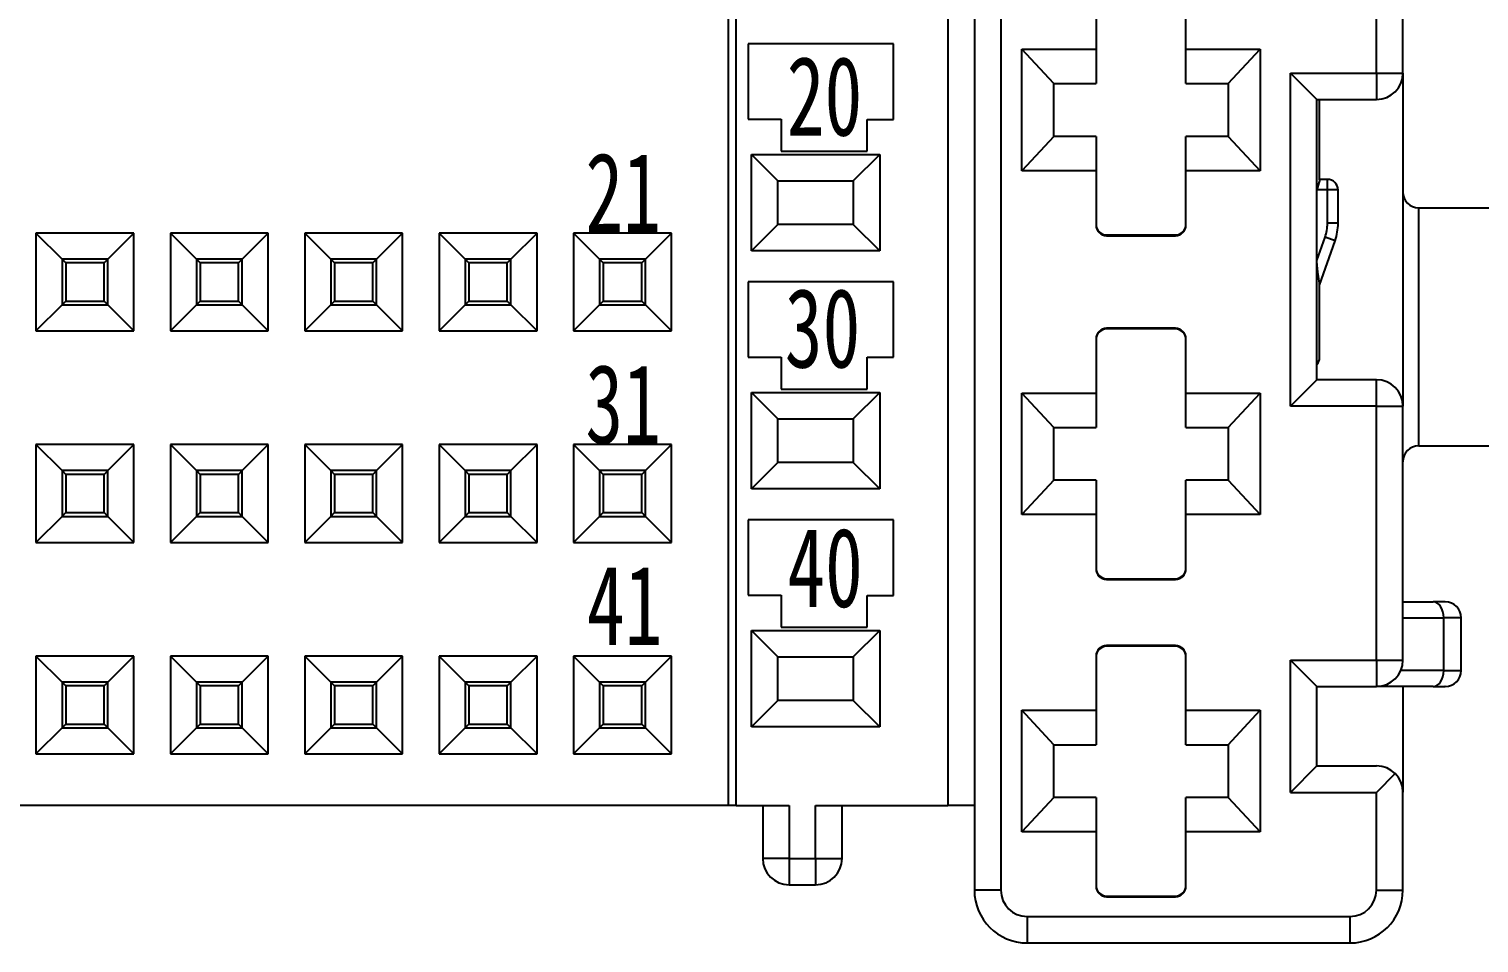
# Model space of a CAD drawing. Header units: inches. Extents: x 47316 to 59086, y 3141 to 11743.
# Drawn here: x 50694.24 to 50735.34, y 5804.08 to 5830 of the extents above; entities that cross this region are included whole.
import ezdxf

# ---------------------------------------------------------------- set-up
doc = ezdxf.new("R2010")
doc.units = ezdxf.units.IN
doc.header["$MEASUREMENT"] = 0
doc.layers.add('_BLACK_HOLE', color=7, linetype='Continuous')
doc.styles.get("Standard").update_dxf_attribs({"font": ''})
doc.styles.get('Standard').set_extended_font_data('SimSun')

msp = doc.modelspace()

# ---------------------------------------------------------------- linework, layer by layer
at = {"layer": '_BLACK_HOLE', "color": 0, "lineweight": -3}
for p, q in [((50714.287, 5807.979), (50714.287, 5843.829)), ((50720.287, 5842.329), (50720.287, 5807.979)), ((50721.037, 5842.329), (50721.037, 5805.579)), ((50714.062, 5841.369), (50714.062, 5807.979)), ((50721.788, 5841.579), (50721.788, 5805.579)), ((50730.8, 5825.642), (50730.749, 5825.439)), ((50730.821, 5825.701), (50730.8, 5825.642)), ((50730.824, 5825.721), (50730.821, 5825.701)), ((50730.773, 5823.103), (50730.749, 5823.413)), ((50730.824, 5822.793), (50730.773, 5823.103))]:
    msp.add_line(p, q, dxfattribs=at)
at = {"layer": '_BLACK_HOLE', "color": 0, "lineweight": -3, "ltscale": 0.05}
for p, q in [((50732.437, 5828.754), (50732.437, 5831.754)), ((50733.187, 5828.754), (50733.187, 5831.754)), ((50733.187, 5811.354), (50733.187, 5808.354))]:
    msp.add_line(p, q, dxfattribs=at)
at = {"layer": '_BLACK_HOLE', "color": 0, "lineweight": -3, "ltscale": 0.025624}
for p, q in [((50724.487, 5830.966), (50724.487, 5829.429)), ((50727.037, 5829.429), (50727.037, 5830.966)), ((50724.487, 5825.979), (50724.487, 5824.441)), ((50727.037, 5824.441), (50727.037, 5825.979)), ((50724.487, 5821.216), (50724.487, 5819.679)), ((50727.037, 5819.679), (50727.037, 5821.216)), ((50724.487, 5816.229), (50724.487, 5814.691)), ((50727.037, 5814.691), (50727.037, 5816.229)), ((50724.487, 5812.216), (50724.487, 5810.679)), ((50727.037, 5810.679), (50727.037, 5812.216)), ((50724.487, 5807.229), (50724.487, 5805.691)), ((50727.037, 5805.691), (50727.037, 5807.229))]:
    msp.add_line(p, q, dxfattribs=at)
at = {"layer": '_BLACK_HOLE', "color": 0, "lineweight": -3, "ltscale": 0.035612}
for p, q in [((50714.624, 5829.579), (50714.624, 5827.442)), ((50718.749, 5820.692), (50718.749, 5822.829))]:
    msp.add_line(p, q, dxfattribs=at)
at = {"layer": '_BLACK_HOLE', "color": 0, "lineweight": -3, "ltscale": 0.06875}
for p, q in [((50718.749, 5829.579), (50714.624, 5829.579)), ((50718.749, 5822.829), (50714.624, 5822.829)), ((50718.749, 5816.079), (50714.624, 5816.079))]:
    msp.add_line(p, q, dxfattribs=at)
at = {"layer": '_BLACK_HOLE', "color": 0, "lineweight": -3, "ltscale": 0.035625}
for p, q in [((50718.749, 5827.441), (50718.749, 5829.579)), ((50714.624, 5822.829), (50714.624, 5820.691)), ((50714.624, 5816.079), (50714.624, 5813.941))]:
    msp.add_line(p, q, dxfattribs=at)
at = {"layer": '_BLACK_HOLE', "color": 0, "lineweight": -3, "ltscale": 0.0575}
for p, q in [((50722.387, 5825.979), (50722.387, 5829.429)), ((50729.137, 5829.429), (50729.137, 5825.979)), ((50722.387, 5816.229), (50722.387, 5819.679)), ((50729.137, 5819.679), (50729.137, 5816.229)), ((50722.387, 5807.229), (50722.387, 5810.679)), ((50729.137, 5810.679), (50729.137, 5807.229))]:
    msp.add_line(p, q, dxfattribs=at)
at = {"layer": '_BLACK_HOLE', "color": 0, "lineweight": -3, "ltscale": 0.034999}
for p, q in [((50722.387, 5829.429), (50724.487, 5829.429)), ((50724.487, 5825.979), (50722.387, 5825.979)), ((50722.387, 5819.679), (50724.487, 5819.679)), ((50724.487, 5816.229), (50722.387, 5816.229)), ((50722.387, 5810.679), (50724.487, 5810.679)), ((50724.487, 5807.229), (50722.387, 5807.229))]:
    msp.add_line(p, q, dxfattribs=at)
at = {"layer": '_BLACK_HOLE', "color": 0, "lineweight": -3, "ltscale": 0.022115}
for p, q in [((50723.287, 5828.454), (50722.387, 5829.429)), ((50728.237, 5826.954), (50729.137, 5825.979)), ((50723.287, 5818.704), (50722.387, 5819.679)), ((50728.237, 5817.204), (50729.137, 5816.229)), ((50723.287, 5809.704), (50722.387, 5810.679)), ((50728.237, 5808.204), (50729.137, 5807.229))]:
    msp.add_line(p, q, dxfattribs=at)
at = {"layer": '_BLACK_HOLE', "color": 0, "lineweight": -3, "ltscale": 0.016251}
for p, q in [((50724.487, 5829.429), (50724.487, 5828.454)), ((50727.037, 5828.454), (50727.037, 5829.429)), ((50724.487, 5819.679), (50724.487, 5818.704)), ((50727.037, 5818.704), (50727.037, 5819.679)), ((50724.487, 5810.679), (50724.487, 5809.704)), ((50727.037, 5809.704), (50727.037, 5810.679))]:
    msp.add_line(p, q, dxfattribs=at)
at = {"layer": '_BLACK_HOLE', "color": 0, "lineweight": -3, "ltscale": 0.035001}
for p, q in [((50727.037, 5829.429), (50729.137, 5829.429)), ((50729.137, 5825.979), (50727.037, 5825.979)), ((50727.037, 5819.679), (50729.137, 5819.679)), ((50729.137, 5816.229), (50727.037, 5816.229)), ((50727.037, 5810.679), (50729.137, 5810.679)), ((50729.137, 5807.229), (50727.037, 5807.229))]:
    msp.add_line(p, q, dxfattribs=at)
at = {"layer": '_BLACK_HOLE', "color": 0, "lineweight": -3, "ltscale": 0.022116}
for p, q in [((50728.237, 5828.454), (50729.137, 5829.429)), ((50728.237, 5818.704), (50729.137, 5819.679)), ((50728.237, 5809.704), (50729.137, 5810.679))]:
    msp.add_line(p, q, dxfattribs=at)
at = {"layer": '_BLACK_HOLE', "color": 0, "lineweight": -3, "ltscale": 0.025}
for p, q in [((50723.287, 5826.954), (50723.287, 5828.454)), ((50728.237, 5828.454), (50728.237, 5826.954)), ((50723.287, 5817.204), (50723.287, 5818.704)), ((50728.237, 5818.704), (50728.237, 5817.204)), ((50734.346, 5811.804), (50734.346, 5813.304)), ((50734.837, 5811.804), (50734.837, 5813.304)), ((50723.287, 5808.204), (50723.287, 5809.704)), ((50728.237, 5809.704), (50728.237, 5808.204)), ((50714.287, 5807.979), (50715.787, 5807.979)), ((50715.037, 5807.979), (50715.037, 5806.479)), ((50715.787, 5807.979), (50715.787, 5806.479)), ((50716.537, 5806.479), (50716.537, 5807.979)), ((50717.287, 5806.479), (50717.287, 5807.979))]:
    msp.add_line(p, q, dxfattribs=at)
at = {"layer": '_BLACK_HOLE', "color": 0, "lineweight": -3, "ltscale": 0.02}
for p, q in [((50723.287, 5828.454), (50724.487, 5828.454)), ((50727.037, 5828.454), (50728.237, 5828.454)), ((50724.487, 5826.954), (50723.287, 5826.954)), ((50728.237, 5826.954), (50727.037, 5826.954)), ((50723.287, 5818.704), (50724.487, 5818.704)), ((50727.037, 5818.704), (50728.237, 5818.704)), ((50724.487, 5817.204), (50723.287, 5817.204)), ((50728.237, 5817.204), (50727.037, 5817.204)), ((50723.287, 5809.704), (50724.487, 5809.704)), ((50727.037, 5809.704), (50728.237, 5809.704)), ((50724.487, 5808.204), (50723.287, 5808.204)), ((50728.237, 5808.204), (50727.037, 5808.204))]:
    msp.add_line(p, q, dxfattribs=at)
at = {"layer": '_BLACK_HOLE', "color": 0, "lineweight": -3, "ltscale": 0.1575}
for p, q in [((50729.999, 5819.304), (50729.999, 5828.754)), ((50733.187, 5828.754), (50733.187, 5819.304))]:
    msp.add_line(p, q, dxfattribs=at)
at = {"layer": '_BLACK_HOLE', "color": 0, "lineweight": -3, "ltscale": 0.040625}
for p, q in [((50729.999, 5828.754), (50732.437, 5828.754)), ((50715.562, 5826.542), (50717.999, 5826.542)), ((50715.562, 5819.792), (50717.999, 5819.792)), ((50732.437, 5819.304), (50729.999, 5819.304)), ((50715.562, 5813.041), (50717.999, 5813.041)), ((50729.999, 5812.104), (50732.437, 5812.104))]:
    msp.add_line(p, q, dxfattribs=at)
at = {"layer": '_BLACK_HOLE', "color": 0, "lineweight": -3, "ltscale": 0.017678}
for p, q in [((50730.749, 5828.004), (50729.999, 5828.754)), ((50715.468, 5825.697), (50714.718, 5826.447)), ((50717.606, 5825.697), (50718.356, 5826.447)), ((50715.468, 5824.46), (50714.718, 5823.71)), ((50717.606, 5824.46), (50718.356, 5823.71)), ((50730.749, 5820.054), (50729.999, 5819.304)), ((50715.468, 5818.947), (50714.718, 5819.697)), ((50717.606, 5818.947), (50718.356, 5819.697)), ((50715.468, 5817.71), (50714.718, 5816.96)), ((50717.606, 5817.71), (50718.356, 5816.96)), ((50715.468, 5812.197), (50714.718, 5812.947)), ((50717.606, 5812.197), (50718.356, 5812.947)), ((50730.749, 5811.354), (50729.999, 5812.104)), ((50715.468, 5810.96), (50714.718, 5810.21)), ((50717.606, 5810.96), (50718.356, 5810.21)), ((50729.999, 5808.352), (50730.749, 5809.102))]:
    msp.add_line(p, q, dxfattribs=at)
at = {"layer": '_BLACK_HOLE', "color": 0, "lineweight": -3, "ltscale": 0.0125}
for p, q in [((50732.437, 5828.754), (50733.187, 5828.754)), ((50732.437, 5828.754), (50732.437, 5828.004)), ((50717.999, 5827.441), (50718.749, 5827.441)), ((50717.999, 5820.692), (50718.749, 5820.692)), ((50732.437, 5819.304), (50732.437, 5820.054)), ((50732.437, 5819.304), (50733.187, 5819.304)), ((50717.999, 5813.94), (50718.749, 5813.94)), ((50732.437, 5812.104), (50733.187, 5812.104)), ((50732.437, 5812.104), (50732.437, 5811.354)), ((50721.037, 5807.979), (50720.287, 5807.979)), ((50715.787, 5806.479), (50715.037, 5806.479)), ((50715.787, 5806.479), (50716.537, 5806.479)), ((50715.787, 5806.479), (50715.787, 5805.729)), ((50716.537, 5806.479), (50717.287, 5806.479)), ((50716.537, 5806.479), (50716.537, 5805.729)), ((50715.787, 5805.729), (50716.537, 5805.729))]:
    msp.add_line(p, q, dxfattribs=at)
at = {"layer": '_BLACK_HOLE', "color": 0, "lineweight": -3, "ltscale": 0.1325}
msp.add_line((50730.749, 5820.054), (50730.749, 5828.004), dxfattribs=at)
at = {"layer": '_BLACK_HOLE', "color": 0, "lineweight": -3, "ltscale": 0.028125}
for p, q in [((50730.749, 5828.004), (50732.437, 5828.004)), ((50732.437, 5820.054), (50730.749, 5820.054)), ((50730.749, 5811.354), (50732.437, 5811.354)), ((50730.749, 5809.104), (50732.437, 5809.104))]:
    msp.add_line(p, q, dxfattribs=at)
at = {"layer": '_BLACK_HOLE', "color": 0, "lineweight": -3, "ltscale": 0.038046}
msp.add_line((50730.824, 5825.721), (50730.824, 5828.004), dxfattribs=at)
at = {"layer": '_BLACK_HOLE', "color": 0, "lineweight": -3, "ltscale": 0.015625}
for p, q in [((50714.624, 5827.442), (50715.562, 5827.442)), ((50714.624, 5820.691), (50715.562, 5820.691)), ((50714.624, 5813.941), (50715.562, 5813.941))]:
    msp.add_line(p, q, dxfattribs=at)
at = {"layer": '_BLACK_HOLE', "color": 0, "lineweight": -3, "ltscale": 0.014999}
for p, q in [((50715.562, 5827.442), (50715.562, 5826.542)), ((50717.999, 5819.792), (50717.999, 5820.692))]:
    msp.add_line(p, q, dxfattribs=at)
at = {"layer": '_BLACK_HOLE', "color": 0, "lineweight": -3, "ltscale": 0.014987}
for p, q in [((50717.999, 5826.542), (50717.999, 5827.441)), ((50715.562, 5820.691), (50715.562, 5819.792))]:
    msp.add_line(p, q, dxfattribs=at)
at = {"layer": '_BLACK_HOLE', "color": 0, "lineweight": -3, "ltscale": 0.022114}
for p, q in [((50723.287, 5826.954), (50722.387, 5825.979)), ((50723.287, 5817.204), (50722.387, 5816.229)), ((50723.287, 5808.204), (50722.387, 5807.229))]:
    msp.add_line(p, q, dxfattribs=at)
at = {"layer": '_BLACK_HOLE', "color": 0, "lineweight": -3, "ltscale": 0.01625}
for p, q in [((50724.487, 5826.954), (50724.487, 5825.979)), ((50727.037, 5825.979), (50727.037, 5826.954)), ((50724.487, 5817.204), (50724.487, 5816.229)), ((50727.037, 5816.229), (50727.037, 5817.204)), ((50724.487, 5808.204), (50724.487, 5807.229)), ((50727.037, 5807.229), (50727.037, 5808.204))]:
    msp.add_line(p, q, dxfattribs=at)
at = {"layer": '_BLACK_HOLE', "color": 0, "lineweight": -3, "ltscale": 0.045625}
for p, q in [((50714.718, 5823.71), (50714.718, 5826.447)), ((50718.356, 5826.447), (50718.356, 5823.71)), ((50714.718, 5816.96), (50714.718, 5819.697)), ((50718.356, 5819.697), (50718.356, 5816.96)), ((50714.718, 5810.21), (50714.718, 5812.947)), ((50718.356, 5812.947), (50718.356, 5810.21))]:
    msp.add_line(p, q, dxfattribs=at)
at = {"layer": '_BLACK_HOLE', "color": 0, "lineweight": -3, "ltscale": 0.060626}
for p, q in [((50714.718, 5826.447), (50718.356, 5826.447)), ((50718.356, 5823.71), (50714.718, 5823.71)), ((50714.718, 5819.697), (50718.356, 5819.697)), ((50718.356, 5816.96), (50714.718, 5816.96)), ((50714.718, 5812.947), (50718.356, 5812.947)), ((50718.356, 5810.21), (50714.718, 5810.21))]:
    msp.add_line(p, q, dxfattribs=at)
at = {"layer": '_BLACK_HOLE', "color": 0, "lineweight": -3, "ltscale": 0.020625}
for p, q in [((50715.468, 5824.46), (50715.468, 5825.697)), ((50717.606, 5825.697), (50717.606, 5824.46)), ((50715.468, 5817.71), (50715.468, 5818.947)), ((50717.606, 5818.947), (50717.606, 5817.71)), ((50715.468, 5810.96), (50715.468, 5812.197)), ((50717.606, 5812.197), (50717.606, 5810.96))]:
    msp.add_line(p, q, dxfattribs=at)
at = {"layer": '_BLACK_HOLE', "color": 0, "lineweight": -3, "ltscale": 0.035626}
for p, q in [((50715.468, 5825.697), (50717.606, 5825.697)), ((50717.606, 5824.46), (50715.468, 5824.46)), ((50715.468, 5818.947), (50717.606, 5818.947)), ((50717.606, 5817.71), (50715.468, 5817.71)), ((50715.468, 5812.197), (50717.606, 5812.197)), ((50717.606, 5810.96), (50715.468, 5810.96))]:
    msp.add_line(p, q, dxfattribs=at)
at = {"layer": '_BLACK_HOLE', "color": 0, "lineweight": -3, "ltscale": 0.003749}
msp.add_line((50731.049, 5825.739), (50730.824, 5825.739), dxfattribs=at)
at = {"layer": '_BLACK_HOLE', "color": 0, "lineweight": -3, "ltscale": 0.005}
for p, q in [((50731.049, 5825.439), (50731.049, 5825.739)), ((50731.049, 5825.439), (50730.749, 5825.439)), ((50731.349, 5825.439), (50731.049, 5825.439)), ((50731.349, 5824.494), (50731.049, 5824.494))]:
    msp.add_line(p, q, dxfattribs=at)
at = {"layer": '_BLACK_HOLE', "color": 0, "lineweight": -3, "ltscale": 0.015749}
for p, q in [((50731.049, 5824.494), (50731.049, 5825.439)), ((50731.349, 5824.494), (50731.349, 5825.439))]:
    msp.add_line(p, q, dxfattribs=at)
at = {"layer": '_BLACK_HOLE', "color": 0, "lineweight": -3, "ltscale": 0.1125}
msp.add_line((50733.637, 5818.179), (50733.637, 5824.929), dxfattribs=at)
at = {"layer": '_BLACK_HOLE', "color": 0, "lineweight": -3, "ltscale": 0.1}
for p, q in [((50733.637, 5824.929), (50739.637, 5824.929)), ((50733.637, 5818.179), (50739.637, 5818.179))]:
    msp.add_line(p, q, dxfattribs=at)
at = {"layer": '_BLACK_HOLE', "color": 0, "lineweight": -3, "ltscale": 0.046249}
for p, q in [((50697.209, 5824.216), (50694.434, 5824.216)), ((50708.639, 5824.216), (50705.864, 5824.216)), ((50694.434, 5821.441), (50697.209, 5821.441)), ((50705.864, 5821.441), (50708.639, 5821.441)), ((50697.209, 5818.216), (50694.434, 5818.216)), ((50708.639, 5818.216), (50705.864, 5818.216)), ((50694.434, 5815.441), (50697.209, 5815.441)), ((50705.864, 5815.441), (50708.639, 5815.441)), ((50697.209, 5812.216), (50694.434, 5812.216)), ((50708.639, 5812.216), (50705.864, 5812.216)), ((50694.434, 5809.441), (50697.209, 5809.441)), ((50705.864, 5809.441), (50708.639, 5809.441))]:
    msp.add_line(p, q, dxfattribs=at)
at = {"layer": '_BLACK_HOLE', "color": 0, "lineweight": -3, "ltscale": 0.04625}
for p, q in [((50694.434, 5824.216), (50694.434, 5821.441)), ((50697.209, 5821.441), (50697.209, 5824.216)), ((50698.244, 5824.216), (50698.244, 5821.441)), ((50701.019, 5821.441), (50701.019, 5824.216)), ((50702.054, 5824.216), (50702.054, 5821.441)), ((50704.829, 5821.441), (50704.829, 5824.216)), ((50705.864, 5824.216), (50705.864, 5821.441)), ((50708.639, 5821.441), (50708.639, 5824.216)), ((50709.674, 5824.216), (50709.674, 5821.441)), ((50712.449, 5821.441), (50712.449, 5824.216)), ((50694.434, 5818.216), (50694.434, 5815.441)), ((50697.209, 5815.441), (50697.209, 5818.216)), ((50698.244, 5818.216), (50698.244, 5815.441)), ((50701.019, 5815.441), (50701.019, 5818.216)), ((50702.054, 5818.216), (50702.054, 5815.441)), ((50704.829, 5815.441), (50704.829, 5818.216)), ((50705.864, 5818.216), (50705.864, 5815.441)), ((50708.639, 5815.441), (50708.639, 5818.216)), ((50709.674, 5818.216), (50709.674, 5815.441)), ((50712.449, 5815.441), (50712.449, 5818.216)), ((50694.434, 5812.216), (50694.434, 5809.441)), ((50697.209, 5809.441), (50697.209, 5812.216)), ((50698.244, 5812.216), (50698.244, 5809.441)), ((50701.019, 5809.441), (50701.019, 5812.216)), ((50702.054, 5812.216), (50702.054, 5809.441)), ((50704.829, 5809.441), (50704.829, 5812.216)), ((50705.864, 5812.216), (50705.864, 5809.441)), ((50708.639, 5809.441), (50708.639, 5812.216)), ((50709.674, 5812.216), (50709.674, 5809.441)), ((50712.449, 5809.441), (50712.449, 5812.216)), ((50733.187, 5805.579), (50733.187, 5808.354))]:
    msp.add_line(p, q, dxfattribs=at)
at = {"layer": '_BLACK_HOLE', "color": 0, "lineweight": -3, "ltscale": 0.017424}
for p, q in [((50694.434, 5824.216), (50695.174, 5823.477)), ((50697.209, 5824.216), (50696.47, 5823.477)), ((50698.244, 5824.216), (50698.984, 5823.477)), ((50704.829, 5824.216), (50704.09, 5823.477)), ((50705.864, 5824.216), (50706.604, 5823.477)), ((50708.639, 5824.216), (50707.9, 5823.477)), ((50709.674, 5824.216), (50710.414, 5823.477)), ((50694.434, 5821.441), (50695.174, 5822.18)), ((50697.209, 5821.441), (50696.47, 5822.18)), ((50698.244, 5821.441), (50698.984, 5822.18)), ((50704.829, 5821.441), (50704.09, 5822.18)), ((50705.864, 5821.441), (50706.604, 5822.18)), ((50708.639, 5821.441), (50707.9, 5822.18)), ((50709.674, 5821.441), (50710.414, 5822.18)), ((50694.434, 5818.216), (50695.174, 5817.477)), ((50697.209, 5818.216), (50696.47, 5817.477)), ((50698.244, 5818.216), (50698.984, 5817.477)), ((50704.829, 5818.216), (50704.09, 5817.477)), ((50705.864, 5818.216), (50706.604, 5817.477)), ((50708.639, 5818.216), (50707.9, 5817.477)), ((50709.674, 5818.216), (50710.414, 5817.477)), ((50694.434, 5815.441), (50695.174, 5816.18)), ((50697.209, 5815.441), (50696.47, 5816.18)), ((50698.244, 5815.441), (50698.984, 5816.18)), ((50704.829, 5815.441), (50704.09, 5816.18)), ((50705.864, 5815.441), (50706.604, 5816.18)), ((50708.639, 5815.441), (50707.9, 5816.18)), ((50709.674, 5815.441), (50710.414, 5816.18)), ((50694.434, 5812.216), (50695.174, 5811.477)), ((50697.209, 5812.216), (50696.47, 5811.477)), ((50698.244, 5812.216), (50698.984, 5811.477)), ((50704.829, 5812.216), (50704.09, 5811.477)), ((50705.864, 5812.216), (50706.604, 5811.477)), ((50708.639, 5812.216), (50707.9, 5811.477)), ((50709.674, 5812.216), (50710.414, 5811.477)), ((50694.434, 5809.441), (50695.174, 5810.18)), ((50697.209, 5809.441), (50696.47, 5810.18)), ((50698.244, 5809.441), (50698.984, 5810.18)), ((50704.829, 5809.441), (50704.09, 5810.18)), ((50705.864, 5809.441), (50706.604, 5810.18)), ((50708.639, 5809.441), (50707.9, 5810.18)), ((50709.674, 5809.441), (50710.414, 5810.18))]:
    msp.add_line(p, q, dxfattribs=at)
at = {"layer": '_BLACK_HOLE', "color": 0, "lineweight": -3, "ltscale": 0.046251}
for p, q in [((50701.019, 5824.216), (50698.244, 5824.216)), ((50704.829, 5824.216), (50702.054, 5824.216)), ((50712.449, 5824.216), (50709.674, 5824.216)), ((50698.244, 5821.441), (50701.019, 5821.441)), ((50702.054, 5821.441), (50704.829, 5821.441)), ((50709.674, 5821.441), (50712.449, 5821.441)), ((50701.019, 5818.216), (50698.244, 5818.216)), ((50704.829, 5818.216), (50702.054, 5818.216)), ((50712.449, 5818.216), (50709.674, 5818.216)), ((50698.244, 5815.441), (50701.019, 5815.441)), ((50702.054, 5815.441), (50704.829, 5815.441)), ((50709.674, 5815.441), (50712.449, 5815.441)), ((50701.019, 5812.216), (50698.244, 5812.216)), ((50704.829, 5812.216), (50702.054, 5812.216)), ((50712.449, 5812.216), (50709.674, 5812.216)), ((50698.244, 5809.441), (50701.019, 5809.441)), ((50702.054, 5809.441), (50704.829, 5809.441)), ((50709.674, 5809.441), (50712.449, 5809.441))]:
    msp.add_line(p, q, dxfattribs=at)
at = {"layer": '_BLACK_HOLE', "color": 0, "lineweight": -3, "ltscale": 0.017425}
for p, q in [((50701.019, 5824.216), (50700.28, 5823.477)), ((50702.054, 5824.216), (50702.794, 5823.477)), ((50712.449, 5824.216), (50711.71, 5823.477)), ((50701.019, 5821.441), (50700.28, 5822.18)), ((50702.054, 5821.441), (50702.794, 5822.18)), ((50712.449, 5821.441), (50711.71, 5822.18)), ((50701.019, 5818.216), (50700.28, 5817.477)), ((50702.054, 5818.216), (50702.794, 5817.477)), ((50712.449, 5818.216), (50711.71, 5817.477)), ((50701.019, 5815.441), (50700.28, 5816.18)), ((50702.054, 5815.441), (50702.794, 5816.18)), ((50712.449, 5815.441), (50711.71, 5816.18)), ((50701.019, 5812.216), (50700.28, 5811.477)), ((50702.054, 5812.216), (50702.794, 5811.477)), ((50712.449, 5812.216), (50711.71, 5811.477)), ((50701.019, 5809.441), (50700.28, 5810.18)), ((50702.054, 5809.441), (50702.794, 5810.18)), ((50712.449, 5809.441), (50711.71, 5810.18))]:
    msp.add_line(p, q, dxfattribs=at)
at = {"layer": '_BLACK_HOLE', "color": 0, "lineweight": -3, "ltscale": 0.0325}
for p, q in [((50724.787, 5824.161), (50726.737, 5824.161)), ((50724.787, 5824.141), (50726.737, 5824.141)), ((50726.737, 5821.516), (50724.787, 5821.516)), ((50726.737, 5821.496), (50724.787, 5821.496)), ((50724.787, 5814.411), (50726.737, 5814.411)), ((50724.787, 5814.391), (50726.737, 5814.391)), ((50726.737, 5812.516), (50724.787, 5812.516)), ((50726.737, 5812.496), (50724.787, 5812.496)), ((50724.787, 5805.411), (50726.737, 5805.411)), ((50724.787, 5805.391), (50726.737, 5805.391))]:
    msp.add_line(p, q, dxfattribs=at)
at = {"layer": '_BLACK_HOLE', "color": 0, "lineweight": -3, "ltscale": 0.000331879}
for p, q in [((50724.787, 5824.141), (50724.787, 5824.161)), ((50726.737, 5824.141), (50726.737, 5824.161)), ((50724.787, 5814.391), (50724.787, 5814.411)), ((50726.737, 5814.391), (50726.737, 5814.411)), ((50724.787, 5805.391), (50724.787, 5805.411)), ((50726.737, 5805.391), (50726.737, 5805.411))]:
    msp.add_line(p, q, dxfattribs=at)
at = {"layer": '_BLACK_HOLE', "color": 0, "lineweight": -3, "ltscale": 0.011727}
msp.add_line((50730.749, 5823.433), (50730.982, 5824.097), dxfattribs=at)
at = {"layer": '_BLACK_HOLE', "color": 0, "lineweight": -3, "ltscale": 0.022223}
msp.add_line((50730.824, 5822.74), (50731.265, 5823.998), dxfattribs=at)
at = {"layer": '_BLACK_HOLE', "color": 0, "lineweight": -3, "ltscale": 0.004999}
msp.add_line((50731.265, 5823.998), (50730.982, 5824.097), dxfattribs=at)
at = {"layer": '_BLACK_HOLE', "color": 0, "lineweight": -3, "ltscale": 0.021609}
for p, q in [((50696.47, 5823.477), (50695.174, 5823.477)), ((50695.174, 5823.477), (50695.174, 5822.18)), ((50696.47, 5822.18), (50696.47, 5823.477)), ((50700.28, 5823.477), (50698.984, 5823.477)), ((50698.984, 5823.477), (50698.984, 5822.18)), ((50700.28, 5822.18), (50700.28, 5823.477)), ((50704.09, 5823.477), (50702.794, 5823.477)), ((50702.794, 5823.477), (50702.794, 5822.18)), ((50704.09, 5822.18), (50704.09, 5823.477)), ((50707.9, 5823.477), (50706.604, 5823.477)), ((50706.604, 5823.477), (50706.604, 5822.18)), ((50707.9, 5822.18), (50707.9, 5823.477)), ((50711.71, 5823.477), (50710.414, 5823.477)), ((50710.414, 5823.477), (50710.414, 5822.18)), ((50711.71, 5822.18), (50711.71, 5823.477)), ((50695.174, 5822.18), (50696.47, 5822.18)), ((50698.984, 5822.18), (50700.28, 5822.18)), ((50702.794, 5822.18), (50704.09, 5822.18)), ((50706.604, 5822.18), (50707.9, 5822.18)), ((50710.414, 5822.18), (50711.71, 5822.18)), ((50696.47, 5817.477), (50695.174, 5817.477)), ((50695.174, 5817.477), (50695.174, 5816.18)), ((50696.47, 5816.18), (50696.47, 5817.477)), ((50700.28, 5817.477), (50698.984, 5817.477)), ((50698.984, 5817.477), (50698.984, 5816.18)), ((50700.28, 5816.18), (50700.28, 5817.477)), ((50704.09, 5817.477), (50702.794, 5817.477)), ((50702.794, 5817.477), (50702.794, 5816.18)), ((50704.09, 5816.18), (50704.09, 5817.477)), ((50707.9, 5817.477), (50706.604, 5817.477)), ((50706.604, 5817.477), (50706.604, 5816.18)), ((50707.9, 5816.18), (50707.9, 5817.477)), ((50711.71, 5817.477), (50710.414, 5817.477)), ((50710.414, 5817.477), (50710.414, 5816.18)), ((50711.71, 5816.18), (50711.71, 5817.477)), ((50695.174, 5816.18), (50696.47, 5816.18)), ((50698.984, 5816.18), (50700.28, 5816.18)), ((50702.794, 5816.18), (50704.09, 5816.18)), ((50706.604, 5816.18), (50707.9, 5816.18)), ((50710.414, 5816.18), (50711.71, 5816.18)), ((50696.47, 5811.477), (50695.174, 5811.477)), ((50695.174, 5811.477), (50695.174, 5810.18)), ((50696.47, 5810.18), (50696.47, 5811.477)), ((50700.28, 5811.477), (50698.984, 5811.477)), ((50698.984, 5811.477), (50698.984, 5810.18)), ((50700.28, 5810.18), (50700.28, 5811.477)), ((50704.09, 5811.477), (50702.794, 5811.477)), ((50702.794, 5811.477), (50702.794, 5810.18)), ((50704.09, 5810.18), (50704.09, 5811.477)), ((50707.9, 5811.477), (50706.604, 5811.477)), ((50706.604, 5811.477), (50706.604, 5810.18)), ((50707.9, 5810.18), (50707.9, 5811.477)), ((50711.71, 5811.477), (50710.414, 5811.477)), ((50710.414, 5811.477), (50710.414, 5810.18)), ((50711.71, 5810.18), (50711.71, 5811.477)), ((50695.174, 5810.18), (50696.47, 5810.18)), ((50698.984, 5810.18), (50700.28, 5810.18)), ((50702.794, 5810.18), (50704.09, 5810.18)), ((50706.604, 5810.18), (50707.9, 5810.18)), ((50710.414, 5810.18), (50711.71, 5810.18))]:
    msp.add_line(p, q, dxfattribs=at)
at = {"layer": '_BLACK_HOLE', "color": 0, "lineweight": -3, "ltscale": 0.002464}
for p, q in [((50695.174, 5823.477), (50695.278, 5823.372)), ((50696.47, 5823.477), (50696.366, 5823.372)), ((50698.984, 5823.477), (50699.088, 5823.372)), ((50704.09, 5823.477), (50703.986, 5823.372)), ((50706.604, 5823.477), (50706.708, 5823.372)), ((50707.9, 5823.477), (50707.796, 5823.372)), ((50710.414, 5823.477), (50710.518, 5823.372)), ((50695.174, 5822.18), (50695.278, 5822.285)), ((50696.47, 5822.18), (50696.366, 5822.285)), ((50698.984, 5822.18), (50699.088, 5822.285)), ((50704.09, 5822.18), (50703.986, 5822.285)), ((50706.604, 5822.18), (50706.708, 5822.285)), ((50707.9, 5822.18), (50707.796, 5822.285)), ((50710.414, 5822.18), (50710.518, 5822.285)), ((50695.174, 5817.477), (50695.278, 5817.372)), ((50696.47, 5817.477), (50696.366, 5817.372)), ((50698.984, 5817.477), (50699.088, 5817.372)), ((50704.09, 5817.477), (50703.986, 5817.372)), ((50706.604, 5817.477), (50706.708, 5817.372)), ((50707.9, 5817.477), (50707.796, 5817.372)), ((50710.414, 5817.477), (50710.518, 5817.372)), ((50695.174, 5816.18), (50695.278, 5816.285)), ((50696.47, 5816.18), (50696.366, 5816.285)), ((50698.984, 5816.18), (50699.088, 5816.285)), ((50704.09, 5816.18), (50703.986, 5816.285)), ((50706.604, 5816.18), (50706.708, 5816.285)), ((50707.9, 5816.18), (50707.796, 5816.285)), ((50710.414, 5816.18), (50710.518, 5816.285)), ((50695.174, 5811.477), (50695.278, 5811.372)), ((50696.47, 5811.477), (50696.366, 5811.372)), ((50698.984, 5811.477), (50699.088, 5811.372)), ((50704.09, 5811.477), (50703.986, 5811.372)), ((50706.604, 5811.477), (50706.708, 5811.372)), ((50707.9, 5811.477), (50707.796, 5811.372)), ((50710.414, 5811.477), (50710.518, 5811.372)), ((50695.174, 5810.18), (50695.278, 5810.285)), ((50696.47, 5810.18), (50696.366, 5810.285)), ((50698.984, 5810.18), (50699.088, 5810.285)), ((50704.09, 5810.18), (50703.986, 5810.285)), ((50706.604, 5810.18), (50706.708, 5810.285)), ((50707.9, 5810.18), (50707.796, 5810.285)), ((50710.414, 5810.18), (50710.518, 5810.285))]:
    msp.add_line(p, q, dxfattribs=at)
at = {"layer": '_BLACK_HOLE', "color": 0, "lineweight": -3, "ltscale": 0.018124}
for p, q in [((50696.366, 5823.372), (50695.278, 5823.372)), ((50707.796, 5823.372), (50706.708, 5823.372)), ((50695.278, 5822.285), (50696.366, 5822.285)), ((50706.708, 5822.285), (50707.796, 5822.285)), ((50696.366, 5817.372), (50695.278, 5817.372)), ((50707.796, 5817.372), (50706.708, 5817.372)), ((50695.278, 5816.285), (50696.366, 5816.285)), ((50706.708, 5816.285), (50707.796, 5816.285)), ((50696.366, 5811.372), (50695.278, 5811.372)), ((50707.796, 5811.372), (50706.708, 5811.372)), ((50695.278, 5810.285), (50696.366, 5810.285)), ((50706.708, 5810.285), (50707.796, 5810.285))]:
    msp.add_line(p, q, dxfattribs=at)
at = {"layer": '_BLACK_HOLE', "color": 0, "lineweight": -3, "ltscale": 0.018125}
for p, q in [((50695.278, 5823.372), (50695.278, 5822.285)), ((50696.366, 5822.285), (50696.366, 5823.372)), ((50699.088, 5823.372), (50699.088, 5822.285)), ((50700.176, 5822.285), (50700.176, 5823.372)), ((50702.898, 5823.372), (50702.898, 5822.285)), ((50703.986, 5822.285), (50703.986, 5823.372)), ((50706.708, 5823.372), (50706.708, 5822.285)), ((50707.796, 5822.285), (50707.796, 5823.372)), ((50710.518, 5823.372), (50710.518, 5822.285)), ((50711.606, 5822.285), (50711.606, 5823.372)), ((50695.278, 5817.372), (50695.278, 5816.285)), ((50696.366, 5816.285), (50696.366, 5817.372)), ((50699.088, 5817.372), (50699.088, 5816.285)), ((50700.176, 5816.285), (50700.176, 5817.372)), ((50702.898, 5817.372), (50702.898, 5816.285)), ((50703.986, 5816.285), (50703.986, 5817.372)), ((50706.708, 5817.372), (50706.708, 5816.285)), ((50707.796, 5816.285), (50707.796, 5817.372)), ((50710.518, 5817.372), (50710.518, 5816.285)), ((50711.606, 5816.285), (50711.606, 5817.372)), ((50695.278, 5811.372), (50695.278, 5810.285)), ((50696.366, 5810.285), (50696.366, 5811.372)), ((50699.088, 5811.372), (50699.088, 5810.285)), ((50700.176, 5810.285), (50700.176, 5811.372)), ((50702.898, 5811.372), (50702.898, 5810.285)), ((50703.986, 5810.285), (50703.986, 5811.372)), ((50706.708, 5811.372), (50706.708, 5810.285)), ((50707.796, 5810.285), (50707.796, 5811.372)), ((50710.518, 5811.372), (50710.518, 5810.285)), ((50711.606, 5810.285), (50711.606, 5811.372))]:
    msp.add_line(p, q, dxfattribs=at)
at = {"layer": '_BLACK_HOLE', "color": 0, "lineweight": -3, "ltscale": 0.018126}
for p, q in [((50700.176, 5823.372), (50699.088, 5823.372)), ((50703.986, 5823.372), (50702.898, 5823.372)), ((50711.606, 5823.372), (50710.518, 5823.372)), ((50699.088, 5822.285), (50700.176, 5822.285)), ((50702.898, 5822.285), (50703.986, 5822.285)), ((50710.518, 5822.285), (50711.606, 5822.285)), ((50700.176, 5817.372), (50699.088, 5817.372)), ((50703.986, 5817.372), (50702.898, 5817.372)), ((50711.606, 5817.372), (50710.518, 5817.372)), ((50699.088, 5816.285), (50700.176, 5816.285)), ((50702.898, 5816.285), (50703.986, 5816.285)), ((50710.518, 5816.285), (50711.606, 5816.285)), ((50700.176, 5811.372), (50699.088, 5811.372)), ((50703.986, 5811.372), (50702.898, 5811.372)), ((50711.606, 5811.372), (50710.518, 5811.372)), ((50699.088, 5810.285), (50700.176, 5810.285)), ((50702.898, 5810.285), (50703.986, 5810.285)), ((50710.518, 5810.285), (50711.606, 5810.285))]:
    msp.add_line(p, q, dxfattribs=at)
at = {"layer": '_BLACK_HOLE', "color": 0, "lineweight": -3, "ltscale": 0.002463}
for p, q in [((50700.28, 5823.477), (50700.176, 5823.372)), ((50702.794, 5823.477), (50702.898, 5823.372)), ((50711.71, 5823.477), (50711.606, 5823.372)), ((50700.28, 5822.18), (50700.176, 5822.285)), ((50702.794, 5822.18), (50702.898, 5822.285)), ((50711.71, 5822.18), (50711.606, 5822.285)), ((50700.28, 5817.477), (50700.176, 5817.372)), ((50702.794, 5817.477), (50702.898, 5817.372)), ((50711.71, 5817.477), (50711.606, 5817.372)), ((50700.28, 5816.18), (50700.176, 5816.285)), ((50702.794, 5816.18), (50702.898, 5816.285)), ((50711.71, 5816.18), (50711.606, 5816.285)), ((50700.28, 5811.477), (50700.176, 5811.372)), ((50702.794, 5811.477), (50702.898, 5811.372)), ((50711.71, 5811.477), (50711.606, 5811.372)), ((50700.28, 5810.18), (50700.176, 5810.285)), ((50702.794, 5810.18), (50702.898, 5810.285)), ((50711.71, 5810.18), (50711.606, 5810.285))]:
    msp.add_line(p, q, dxfattribs=at)
at = {"layer": '_BLACK_HOLE', "color": 0, "lineweight": -3, "ltscale": 0.035101}
msp.add_line((50730.824, 5820.687), (50730.824, 5822.793), dxfattribs=at)
at = {"layer": '_BLACK_HOLE', "color": 0, "lineweight": -3, "ltscale": 0.000331116}
for p, q in [((50724.787, 5821.516), (50724.787, 5821.496)), ((50726.737, 5821.516), (50726.737, 5821.496)), ((50724.787, 5812.516), (50724.787, 5812.496)), ((50726.737, 5812.516), (50726.737, 5812.496))]:
    msp.add_line(p, q, dxfattribs=at)
at = {"layer": '_BLACK_HOLE', "color": 0, "lineweight": -3, "ltscale": 0.12}
for p, q in [((50732.437, 5812.104), (50732.437, 5819.304)), ((50733.187, 5812.104), (50733.187, 5819.304))]:
    msp.add_line(p, q, dxfattribs=at)
at = {"layer": '_BLACK_HOLE', "color": 0, "lineweight": -3, "ltscale": 0.035637}
msp.add_line((50718.749, 5813.94), (50718.749, 5816.079), dxfattribs=at)
at = {"layer": '_BLACK_HOLE', "color": 0, "lineweight": -3, "ltscale": 0.015}
msp.add_line((50715.562, 5813.941), (50715.562, 5813.041), dxfattribs=at)
at = {"layer": '_BLACK_HOLE', "color": 0, "lineweight": -3, "ltscale": 0.014988}
msp.add_line((50717.999, 5813.041), (50717.999, 5813.94), dxfattribs=at)
at = {"layer": '_BLACK_HOLE', "color": 0, "lineweight": -3, "ltscale": 0.014273}
msp.add_line((50733.187, 5813.754), (50734.043, 5813.754), dxfattribs=at)
at = {"layer": '_BLACK_HOLE', "color": 0, "lineweight": -3, "ltscale": 0.005728}
for p, q in [((50734.387, 5813.754), (50734.043, 5813.754)), ((50734.043, 5811.354), (50734.387, 5811.354))]:
    msp.add_line(p, q, dxfattribs=at)
at = {"layer": '_BLACK_HOLE', "color": 0, "lineweight": -3, "ltscale": 0.019318}
msp.add_line((50733.187, 5813.304), (50734.346, 5813.304), dxfattribs=at)
at = {"layer": '_BLACK_HOLE', "color": 0, "lineweight": -3, "ltscale": 0.008183}
for p, q in [((50734.837, 5813.304), (50734.346, 5813.304)), ((50734.346, 5811.804), (50734.837, 5811.804))]:
    msp.add_line(p, q, dxfattribs=at)
at = {"layer": '_BLACK_HOLE', "color": 0, "lineweight": -3, "ltscale": 0.062525}
msp.add_line((50729.999, 5808.352), (50729.999, 5812.104), dxfattribs=at)
at = {"layer": '_BLACK_HOLE', "color": 0, "lineweight": -3, "ltscale": 0.020361}
msp.add_line((50734.346, 5811.804), (50733.124, 5811.804), dxfattribs=at)
at = {"layer": '_BLACK_HOLE', "color": 0, "lineweight": -3, "ltscale": 0.037525}
msp.add_line((50730.749, 5809.102), (50730.749, 5811.354), dxfattribs=at)
at = {"layer": '_BLACK_HOLE', "color": 0, "lineweight": -3, "ltscale": 0.026773}
msp.add_line((50734.043, 5811.354), (50732.437, 5811.354), dxfattribs=at)
at = {"layer": '_BLACK_HOLE', "color": 0, "lineweight": -3, "ltscale": 0.000265503}
msp.add_line((50734.388, 5811.354), (50734.372, 5811.354), dxfattribs=at)
at = {"layer": '_BLACK_HOLE', "color": 0, "lineweight": -3, "ltscale": 0.012536}
msp.add_line((50732.967, 5808.884), (50732.435, 5808.352), dxfattribs=at)
at = {"layer": '_BLACK_HOLE', "color": 0, "lineweight": -3, "ltscale": 0.040601}
msp.add_line((50729.999, 5808.352), (50732.435, 5808.352), dxfattribs=at)
at = {"layer": '_BLACK_HOLE', "color": 0, "lineweight": -3, "ltscale": 0.046225}
msp.add_line((50732.435, 5805.579), (50732.435, 5808.352), dxfattribs=at)
at = {"layer": '_BLACK_HOLE', "color": 0, "lineweight": -3, "ltscale": 0.417499}
msp.add_line((50714.062, 5807.979), (50689.012, 5807.979), dxfattribs=at)
at = {"layer": '_BLACK_HOLE', "color": 0, "lineweight": -3, "ltscale": 0.003751}
msp.add_line((50714.287, 5807.979), (50714.062, 5807.979), dxfattribs=at)
at = {"layer": '_BLACK_HOLE', "color": 0, "lineweight": -3, "ltscale": 0.0625}
msp.add_line((50716.537, 5807.979), (50720.287, 5807.979), dxfattribs=at)
at = {"layer": '_BLACK_HOLE', "color": 0, "lineweight": -3, "ltscale": 0.012524}
for p, q in [((50721.788, 5805.579), (50721.037, 5805.579)), ((50732.435, 5805.579), (50733.187, 5805.579))]:
    msp.add_line(p, q, dxfattribs=at)
at = {"layer": '_BLACK_HOLE', "color": 0, "lineweight": -3, "ltscale": 0.012525}
for p, q in [((50722.537, 5804.83), (50722.537, 5804.079)), ((50731.687, 5804.83), (50731.687, 5804.079))]:
    msp.add_line(p, q, dxfattribs=at)
at = {"layer": '_BLACK_HOLE', "color": 0, "lineweight": -3, "ltscale": 0.152499}
for p, q in [((50722.537, 5804.83), (50731.687, 5804.83)), ((50722.537, 5804.079), (50731.687, 5804.079))]:
    msp.add_line(p, q, dxfattribs=at)
at = {"layer": '_BLACK_HOLE', "color": 0, "lineweight": -3}
for centre, radius, start, end in [((50732.437, 5828.754), 0.75, 270, 0), ((50731.049, 5825.439), 0.3, 0, 90), ((50733.637, 5825.379), 0.45, 180, 270), ((50724.787, 5824.461), 0.3, 180.027, 269.9738), ((50724.787, 5824.441), 0.3, 180.0203, 269.9671), ((50726.737, 5824.461), 0.3, 270.0329, 359.9797), ((50726.737, 5824.441), 0.3, 270.0262, 359.973), ((50729.849, 5824.494), 1.2, 340.7, 0), ((50729.849, 5824.494), 1.5, 340.7, 0), ((50724.787, 5821.216), 0.3, 90.0262, 179.973), ((50724.787, 5821.196), 0.3, 90.0029, 180.0029), ((50726.737, 5821.216), 0.3, 0.0203, 89.9671), ((50726.737, 5821.196), 0.3, 0.027, 89.9738), ((50730.524, 5820.687), 0.3, 318.5904, 360), ((50732.437, 5819.304), 0.75, 0, 90), ((50733.637, 5817.729), 0.45, 90, 180), ((50724.787, 5814.711), 0.3, 180.027, 269.9738), ((50724.787, 5814.691), 0.3, 180.0203, 269.9671), ((50726.737, 5814.711), 0.3, 270.0329, 359.9797), ((50726.737, 5814.691), 0.3, 270.0262, 359.973), ((50734.387, 5813.304), 0.45, 0, 90), ((50724.787, 5812.216), 0.3, 90.0262, 179.973), ((50724.787, 5812.196), 0.3, 90.0029, 180.0029), ((50726.737, 5812.216), 0.3, 0.0203, 89.9671), ((50726.737, 5812.196), 0.3, 0.027, 89.9738), ((50732.437, 5812.104), 0.75, 270, 0), ((50734.387, 5811.804), 0.45, 270, 360), ((50732.437, 5808.354), 0.75, 0, 90), ((50715.787, 5806.479), 0.75, 180, 270), ((50716.537, 5806.479), 0.75, 270, 0), ((50722.537, 5805.579), 1.5, 180, 270), ((50722.537, 5805.579), 0.749, 180, 270), ((50724.787, 5805.711), 0.3, 180.027, 269.9738), ((50724.787, 5805.691), 0.3, 180.0203, 269.9671), ((50726.737, 5805.711), 0.3, 270.0329, 359.9797), ((50726.737, 5805.691), 0.3, 270.0262, 359.973), ((50731.687, 5805.579), 0.749, 270, 360), ((50731.687, 5805.579), 1.5, 270, 0)]:
    msp.add_arc(centre, radius, start, end, dxfattribs=at)
for centre, major_axis, start_param, end_param in [((50734.043, 5813.304), (0, -0.45), 1.570796, 3.141593), ((50734.043, 5811.804), (0, 0.45), 3.141593, 4.712389)]:
    msp.add_ellipse(centre, major_axis=major_axis, ratio=0.672677, start_param=start_param, end_param=end_param, dxfattribs=at)

# ---------------------------------------------------------------- texts
at = {"layer": '_BLACK_HOLE', "color": 0, "width": 0.7}
for s, p in [('20', (50715.718, 5826.979)), ('21', (50710.011, 5824.246)), ('30', (50715.662, 5820.4)), ('31', (50710.011, 5818.246)), ('40', (50715.733, 5813.607)), ('41', (50710.052, 5812.536))]:
    msp.add_text(s, height=2.25, dxfattribs=at).set_placement(p)

doc.saveas('drawing.dxf')
